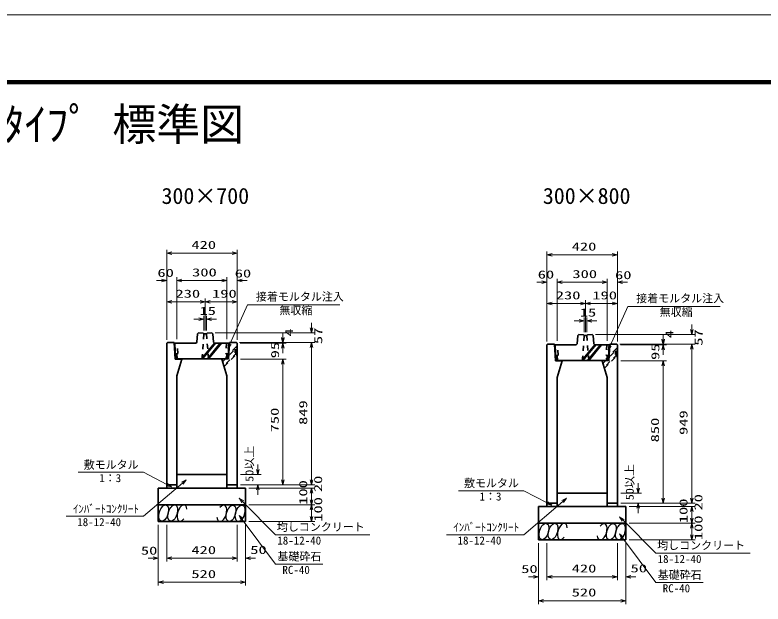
# Model space of a CAD drawing. Units: millimetres on the paper. Extents: x 0 to 842, y 1 to 595.
# Drawn here: x 457.1 to 680.4, y 418.7 to 594.5 of the extents above; entities that cross this region are included whole.
import ezdxf
from ezdxf.enums import TextEntityAlignment as Align

# ---------------------------------------------------------------- set-up
doc = ezdxf.new("R2010")
doc.units = ezdxf.units.MM
doc.linetypes.add('USER1', pattern=[3, 1.5, -1.5])
for name, color, linetype, lineweight in [('D-STR-DIM（寸法）', 7, 'Continuous', 13), ('D-STR-HTXT(均しCON-旗)', 7, 'Continuous', 13), ('D-STR-HTXT(基礎砕石-旗)', 7, 'Continuous', 13), ('D-STR-HTXT（旗上げ）', 7, 'Continuous', 13), ('D-STR-STRF(グリ)', 7, 'Continuous', 25), ('D-STR（構造物）', 1, 'Continuous', 35), ('D-TTL-LINE（区切線）', 1, 'Continuous', 35), ('D-TTL（外枠）', 2, 'Continuous', 140)]:
    doc.layers.add(name, color=color, linetype=linetype, lineweight=lineweight)
doc.layers.add('D-STR-TXT(文字)', color=7, linetype='Continuous')
doc.styles.add('ＭＳ ゴシック', font='')
doc.styles.get('ＭＳ ゴシック').set_extended_font_data('MS Gothic')

# ---------------------------------------------------------------- blocks, each defined once
blk = doc.blocks.new('_Open30@@SfigorgFlag@@4')
at = {"color": 7, "linetype": 'Continuous', "lineweight": 13}
for p, q in [((-1, 0.2679), (0, 0)), ((0, 0), (-1, -0.2679)), ((0, 0), (-1, 0))]:
    blk.add_line(p, q, dxfattribs=at)

msp = doc.modelspace()

# ---------------------------------------------------------------- linework, layer by layer
at = {"layer": 'D-STR-DIM（寸法）'}
for p, q in [((502.364, 516.213), (502.364, 524.422)), ((503.864, 523.422), (521.864, 523.422)), ((523.364, 516.213), (523.364, 524.422)), ((615.893, 515.72), (615.893, 523.928)), ((617.393, 522.928), (635.393, 522.928)), ((636.893, 515.72), (636.893, 523.928)), ((502.364, 497.51), (502.364, 516.213)), ((505.364, 497.701), (505.364, 516.213)), ((505.364, 497.701), (505.364, 516.213)), ((520.364, 497.701), (520.364, 516.213)), ((520.364, 497.701), (520.364, 516.213)), ((523.364, 497.51), (523.364, 516.213)), ((500.864, 515.213), (499.364, 515.213)), ((506.864, 515.213), (508.364, 515.213)), ((506.864, 515.213), (518.864, 515.213)), ((518.864, 515.213), (517.364, 515.213)), ((524.864, 515.213), (526.364, 515.213)), ((614.393, 514.72), (612.893, 514.72)), ((615.893, 497.017), (615.893, 515.72)), ((618.893, 497.207), (618.893, 515.72)), ((618.893, 497.207), (618.893, 515.72)), ((620.393, 514.72), (621.893, 514.72)), ((620.393, 514.72), (632.393, 514.72)), ((632.393, 514.72), (630.893, 514.72)), ((633.893, 497.207), (633.893, 515.72)), ((633.893, 497.207), (633.893, 515.72)), ((636.893, 497.017), (636.893, 515.72)), ((638.393, 514.72), (639.893, 514.72)), ((502.364, 497.51), (502.364, 509.856)), ((513.864, 500.309), (513.864, 509.856)), ((513.864, 500.309), (513.864, 509.856)), ((523.364, 497.51), (523.364, 509.856)), ((615.893, 497.017), (615.893, 509.362)), ((627.393, 499.815), (627.393, 509.362)), ((627.393, 499.815), (627.393, 509.362)), ((636.893, 497.017), (636.893, 509.362)), ((503.864, 508.856), (512.364, 508.856)), ((515.364, 508.856), (521.864, 508.856)), ((617.393, 508.362), (625.893, 508.362)), ((628.893, 508.362), (635.393, 508.362)), ((513.47, 500.309), (513.47, 504.724)), ((514.258, 500.309), (514.258, 504.724)), ((511.97, 503.724), (510.47, 503.724)), ((515.758, 503.724), (517.258, 503.724)), ((545.567, 501.091), (545.567, 502.591)), ((625.499, 503.23), (623.999, 503.23)), ((626.999, 499.815), (626.999, 504.23)), ((627.787, 499.815), (627.787, 504.23)), ((629.287, 503.23), (630.787, 503.23)), ((659.096, 500.597), (659.096, 502.097)), ((516.87, 499.591), (546.567, 499.591)), ((537.069, 498.255), (537.069, 499.755)), ((537.069, 498.063), (537.069, 499.563)), ((630.399, 499.097), (660.096, 499.097)), ((650.598, 497.762), (650.598, 499.262)), ((650.598, 497.57), (650.598, 499.07)), ((524.114, 496.755), (538.069, 496.755)), ((524.31, 496.563), (538.069, 496.563)), ((524.31, 496.563), (538.069, 496.563)), ((525.114, 496.755), (546.567, 496.755)), ((525.114, 496.755), (546.567, 496.755)), ((637.643, 496.262), (651.598, 496.262)), ((637.839, 496.07), (651.598, 496.07)), ((637.839, 496.07), (651.598, 496.07)), ((638.643, 496.262), (660.096, 496.262)), ((638.643, 496.262), (660.096, 496.262)), ((537.069, 495.063), (537.069, 493.563)), ((545.567, 455.808), (545.567, 495.255)), ((545.567, 495.255), (545.567, 493.755)), ((650.598, 494.57), (650.598, 493.07)), ((659.096, 450.315), (659.096, 494.762)), ((659.096, 494.762), (659.096, 493.262)), ((524.364, 491.808), (538.069, 491.808)), ((524.364, 491.808), (538.069, 491.808)), ((637.893, 491.315), (651.598, 491.315)), ((637.893, 491.315), (651.598, 491.315)), ((537.069, 455.808), (537.069, 490.308)), ((537.069, 490.308), (537.069, 488.808)), ((650.598, 450.315), (650.598, 489.815)), ((650.598, 489.815), (650.598, 488.315)), ((529.553, 458.808), (529.553, 460.308)), ((524.364, 457.308), (530.553, 457.308)), ((545.567, 455.808), (545.567, 457.308)), ((524.364, 454.308), (546.567, 454.308)), ((524.364, 454.308), (538.069, 454.308)), ((524.364, 454.308), (546.567, 454.308)), ((524.364, 454.308), (530.553, 454.308)), ((643.082, 453.315), (643.082, 454.815)), ((526.864, 453.308), (546.567, 453.308)), ((526.864, 453.308), (546.567, 453.308)), ((529.553, 452.808), (529.553, 451.308)), ((545.567, 449.808), (545.567, 451.808)), ((545.567, 451.808), (545.567, 450.308)), ((637.893, 451.815), (644.082, 451.815)), ((659.096, 450.315), (659.096, 451.815)), ((526.864, 448.308), (546.567, 448.308)), ((526.864, 448.308), (546.567, 448.308)), ((545.567, 444.808), (545.567, 446.808)), ((637.893, 448.815), (660.096, 448.815)), ((637.893, 448.815), (651.598, 448.815)), ((637.893, 448.815), (660.096, 448.815)), ((637.893, 448.815), (644.082, 448.815)), ((640.393, 447.815), (660.096, 447.815)), ((640.393, 447.815), (660.096, 447.815)), ((643.082, 447.315), (643.082, 445.815)), ((659.096, 444.315), (659.096, 446.315)), ((659.096, 446.315), (659.096, 444.815)), ((499.864, 442.308), (499.864, 431.341)), ((502.364, 442.308), (502.364, 431.341)), ((523.364, 442.308), (523.364, 431.341)), ((525.864, 442.308), (525.864, 431.341)), ((526.864, 443.308), (546.567, 443.308)), ((640.393, 442.815), (660.096, 442.815)), ((640.393, 442.815), (660.096, 442.815)), ((499.864, 441.308), (499.864, 424.184)), ((502.364, 441.308), (502.364, 431.341)), ((523.364, 441.308), (523.364, 431.341)), ((525.864, 441.308), (525.864, 424.184)), ((659.096, 439.315), (659.096, 441.315)), ((640.393, 437.815), (660.096, 437.815)), ((613.393, 436.815), (613.393, 425.848)), ((613.393, 435.815), (613.393, 418.69)), ((615.893, 436.815), (615.893, 425.848)), ((615.893, 435.815), (615.893, 425.848)), ((636.893, 436.815), (636.893, 425.848)), ((636.893, 435.815), (636.893, 425.848)), ((639.393, 436.815), (639.393, 425.848)), ((639.393, 435.815), (639.393, 418.69)), ((498.364, 432.341), (496.864, 432.341)), ((503.864, 432.341), (521.864, 432.341)), ((503.864, 432.341), (505.364, 432.341)), ((521.864, 432.341), (520.364, 432.341)), ((527.364, 432.341), (528.864, 432.341)), ((611.893, 426.848), (610.393, 426.848)), ((617.393, 426.848), (635.393, 426.848)), ((617.393, 426.848), (618.893, 426.848)), ((635.393, 426.848), (633.893, 426.848)), ((640.893, 426.848), (642.393, 426.848)), ((501.364, 425.184), (524.364, 425.184)), ((614.893, 419.69), (637.893, 419.69))]:
    msp.add_line(p, q, dxfattribs=at)
at = {"layer": 'D-STR-HTXT(均しCON-旗)'}
for p, q in [((475.925, 458.012), (495.406, 458.012)), ((495.406, 458.012), (502.449, 454.357)), ((495.406, 444.878), (507.063, 454.789)), ((589.454, 452.518), (608.935, 452.518)), ((608.935, 452.518), (615.978, 448.863)), ((534.804, 439.361), (525.081, 449.178)), ((608.935, 439.384), (620.592, 449.295)), ((472.371, 444.878), (495.406, 444.878)), ((648.333, 433.867), (638.61, 443.684)), ((563.012, 439.361), (534.804, 439.361)), ((585.9, 439.384), (608.935, 439.384)), ((676.541, 433.867), (648.333, 433.867))]:
    msp.add_line(p, q, dxfattribs=at)
at = {"layer": 'D-STR-HTXT(基礎砕石-旗)'}
for p, q in [((534.882, 430.611), (524.878, 443.937)), ((648.411, 425.118), (638.407, 438.444)), ((548.986, 430.611), (534.882, 430.611)), ((662.515, 425.118), (648.411, 425.118))]:
    msp.add_line(p, q, dxfattribs=at)
at = {"layer": 'D-STR-HTXT（旗上げ）'}
for p, q in [((526.464, 507.999), (521.197, 496.282)), ((554.085, 507.999), (526.464, 507.999)), ((639.993, 507.505), (634.726, 495.788)), ((667.614, 507.505), (639.993, 507.505))]:
    msp.add_line(p, q, dxfattribs=at)
at = {"layer": 'D-STR-STRF(グリ)'}
for centre, major_axis in [((501.459, 445.832), (0.79, 2.421)), ((504.18, 445.832), (0.79, 2.421)), ((521.568, 445.751), (-0.771, -2.427)), ((524.29, 445.772), (-0.771, -2.427)), ((614.988, 440.338), (0.79, 2.421)), ((617.709, 440.338), (0.79, 2.421)), ((635.097, 440.257), (-0.771, -2.427)), ((637.818, 440.279), (-0.771, -2.427))]:
    msp.add_ellipse(centre, major_axis=major_axis, ratio=0.5139, dxfattribs=at)
for centre, major_axis in [((506.921, 445.832), (0.79, 2.421)), ((518.828, 445.729), (-0.771, -2.427)), ((620.45, 440.338), (0.79, 2.421)), ((632.357, 440.236), (-0.771, -2.427))]:
    msp.add_ellipse(centre, major_axis=major_axis, ratio=0.5139, start_param=5.3575563, end_param=10.3750652, dxfattribs=at)
at = {"layer": 'D-STR（構造物）'}
for p, q in [((511.599, 499.346), (511.391, 496.849)), ((511.87, 499.591), (511.599, 499.346)), ((513.239, 499.563), (511.87, 499.591)), ((513.47, 499.309), (513.239, 499.563)), ((514.258, 499.309), (513.47, 499.309)), ((514.489, 499.563), (514.258, 499.309)), ((515.87, 499.591), (514.489, 499.563)), ((516.14, 499.347), (515.87, 499.591)), ((516.349, 496.849), (516.14, 499.347)), ((625.128, 498.853), (624.92, 496.355)), ((625.399, 499.097), (625.128, 498.853)), ((626.768, 499.069), (625.399, 499.097)), ((626.999, 498.815), (626.768, 499.069)), ((627.787, 498.815), (626.999, 498.815)), ((628.018, 499.069), (627.787, 498.815)), ((629.399, 499.097), (628.018, 499.069)), ((629.669, 498.853), (629.399, 499.097)), ((629.877, 496.356), (629.669, 498.853)), ((502.364, 496.51), (502.614, 496.755)), ((502.364, 454.308), (502.364, 496.51)), ((502.614, 496.755), (504.614, 496.715)), ((504.614, 496.715), (504.864, 491.808)), ((504.778, 496.446), (504.92, 496.596)), ((504.778, 496.446), (505.02, 491.846)), ((511.12, 496.596), (504.92, 496.596)), ((511.39, 496.845), (511.12, 496.596)), ((516.62, 496.596), (512.764, 491.846)), ((516.942, 496.596), (513.086, 491.846)), ((518.358, 496.596), (514.503, 491.846)), ((518.68, 496.596), (514.825, 491.846)), ((516.349, 496.845), (516.62, 496.596)), ((516.62, 496.596), (520.82, 496.596)), ((520.962, 496.446), (520.72, 491.846)), ((520.962, 496.446), (520.82, 496.596)), ((521.114, 496.715), (520.864, 491.808)), ((523.114, 496.755), (521.114, 496.715)), ((523.364, 496.51), (523.114, 496.755)), ((523.364, 454.308), (523.364, 496.51)), ((615.893, 496.017), (616.143, 496.262)), ((615.893, 448.815), (615.893, 496.017)), ((616.143, 496.262), (618.143, 496.222)), ((618.143, 496.222), (618.393, 491.315)), ((618.306, 495.952), (618.449, 496.102)), ((618.306, 495.952), (618.549, 491.352)), ((624.649, 496.102), (618.449, 496.102)), ((624.919, 496.351), (624.649, 496.102)), ((630.149, 496.102), (626.293, 491.352)), ((630.471, 496.102), (626.615, 491.352)), ((631.887, 496.102), (628.032, 491.352)), ((632.209, 496.102), (628.354, 491.352)), ((629.878, 496.351), (630.149, 496.102)), ((630.149, 496.102), (634.349, 496.102)), ((634.491, 495.952), (634.249, 491.352)), ((634.491, 495.952), (634.349, 496.102)), ((634.643, 496.222), (634.393, 491.315)), ((636.643, 496.262), (634.643, 496.222)), ((636.893, 496.017), (636.643, 496.262)), ((636.893, 448.815), (636.893, 496.017)), ((504.864, 491.808), (506.864, 491.808)), ((505.02, 491.846), (520.72, 491.846)), ((506.864, 491.808), (505.364, 486.808)), ((518.864, 491.808), (520.364, 486.808)), ((618.393, 491.315), (620.393, 491.315)), ((618.549, 491.352), (634.249, 491.352)), ((620.393, 491.315), (618.893, 486.315)), ((632.393, 491.315), (633.893, 486.315)), ((505.364, 486.808), (505.364, 454.308)), ((520.364, 486.808), (520.364, 454.308)), ((618.893, 486.315), (618.893, 448.815)), ((633.893, 486.315), (633.893, 448.815)), ((505.364, 457.308), (520.364, 457.308)), ((505.364, 454.308), (502.364, 454.308)), ((502.364, 454.308), (502.364, 453.308)), ((505.364, 454.308), (505.364, 453.308)), ((520.364, 454.308), (523.364, 454.308)), ((520.364, 454.308), (520.364, 453.308)), ((523.364, 454.308), (523.364, 453.308)), ((499.864, 453.308), (525.864, 453.308)), ((499.864, 453.308), (499.864, 443.308)), ((525.864, 453.308), (525.864, 443.308)), ((618.893, 451.815), (633.893, 451.815)), ((499.864, 448.308), (525.864, 448.308)), ((613.393, 447.815), (639.393, 447.815)), ((613.393, 447.815), (613.393, 437.815)), ((618.893, 448.815), (615.893, 448.815)), ((615.893, 448.815), (615.893, 447.815)), ((618.893, 448.815), (618.893, 447.815)), ((633.893, 448.815), (636.893, 448.815)), ((633.893, 448.815), (633.893, 447.815)), ((636.893, 448.815), (636.893, 447.815)), ((639.393, 447.815), (639.393, 437.815)), ((499.864, 443.308), (525.864, 443.308)), ((613.393, 442.815), (639.393, 442.815)), ((613.393, 437.815), (639.393, 437.815))]:
    msp.add_line(p, q, dxfattribs=at)
at = {"layer": 'D-STR（構造物）', "linetype": 'USER1'}
for p, q in [((512.902, 491.805), (513.47, 499.309)), ((514.258, 499.309), (514.823, 491.846)), ((626.431, 491.311), (626.999, 498.815)), ((627.787, 498.815), (628.352, 491.352)), ((505.695, 493.457), (505.548, 496.596)), ((520.219, 496.596), (520.054, 493.46)), ((619.224, 492.963), (619.077, 496.102)), ((633.748, 496.102), (633.583, 492.967)), ((523.114, 495.416), (519.012, 491.314)), ((519.093, 491.045), (523.289, 495.241)), ((523.289, 493.656), (519.459, 489.825)), ((522.789, 493.656), (522.789, 494.741)), ((522.789, 493.656), (523.289, 493.656)), ((523.289, 495.241), (523.041, 495.489)), ((523.289, 493.311), (523.289, 495.241)), ((636.643, 494.923), (632.541, 490.821)), ((632.622, 490.552), (636.818, 494.748)), ((636.318, 493.163), (636.318, 494.248)), ((636.818, 494.748), (636.57, 494.996)), ((636.818, 492.818), (636.818, 494.748)), ((505.4, 493.343), (504.934, 493.474)), ((505.4, 493.343), (505.695, 493.457)), ((505.47, 491.846), (505.4, 493.343)), ((519.533, 489.58), (523.289, 493.336)), ((520.054, 493.46), (520.348, 493.345)), ((520.348, 493.345), (520.269, 491.846)), ((520.348, 493.345), (520.805, 493.471)), ((523.041, 493.064), (523.289, 493.311)), ((618.929, 492.849), (618.463, 492.98)), ((618.929, 492.849), (619.224, 492.963)), ((618.999, 491.352), (618.929, 492.849)), ((636.818, 493.163), (632.988, 489.332)), ((633.062, 489.087), (636.818, 492.843)), ((633.583, 492.967), (633.877, 492.851)), ((633.877, 492.851), (633.798, 491.352)), ((633.877, 492.851), (634.334, 492.977)), ((636.318, 493.163), (636.818, 493.163)), ((636.57, 492.571), (636.818, 492.818))]:
    msp.add_line(p, q, dxfattribs=at)
at = {"layer": 'D-TTL-LINE（区切線）', "color": 7, "lineweight": 18}
msp.add_line((841.5, 594.51), (0.5, 594.51), dxfattribs=at)
at = {"layer": 'D-TTL（外枠）'}
msp.add_line((821.4, 574.41), (20.6, 574.41), dxfattribs=at)

# ---------------------------------------------------------------- block references
at = {"layer": 'D-STR-DIM（寸法）', "xscale": 1.5, "yscale": 1.5}
for p, rotation in [((502.364, 523.422), 180), ((615.893, 522.928), 180), ((505.364, 515.213), 180), ((505.364, 515.213), 180), ((523.364, 515.213), 180), ((618.893, 514.72), 180), ((618.893, 514.72), 180), ((636.893, 514.72), 180), ((502.364, 508.856), 180), ((513.864, 508.856), 180), ((615.893, 508.362), 180), ((627.393, 508.362), 180), ((514.258, 503.724), 180), ((627.787, 503.23), 180), ((545.567, 499.591), 270), ((659.096, 499.097), 270), ((537.069, 496.755), 270), ((537.069, 496.563), 270), ((537.069, 496.563), 90), ((545.567, 496.755), 90), ((545.567, 496.755), 90), ((650.598, 496.262), 270), ((650.598, 496.07), 270), ((650.598, 496.07), 90), ((659.096, 496.262), 90), ((659.096, 496.262), 90), ((537.069, 491.808), 90), ((537.069, 491.808), 90), ((650.598, 491.315), 90), ((650.598, 491.315), 90), ((529.553, 457.308), 270), ((537.069, 454.308), 270), ((545.567, 454.308), 270), ((545.567, 454.308), 270), ((529.553, 454.308), 90), ((545.567, 453.308), 90), ((545.567, 453.308), 90), ((643.082, 451.815), 270), ((545.567, 448.308), 270), ((650.598, 448.815), 270), ((659.096, 448.815), 270), ((659.096, 448.815), 270), ((545.567, 448.308), 90), ((643.082, 448.815), 90), ((659.096, 447.815), 90), ((659.096, 447.815), 90), ((545.567, 443.308), 270), ((659.096, 442.815), 270), ((659.096, 442.815), 90), ((659.096, 437.815), 270), ((502.364, 432.341), 180), ((502.364, 432.341), 180), ((525.864, 432.341), 180), ((615.893, 426.848), 180), ((615.893, 426.848), 180), ((639.393, 426.848), 180), ((499.864, 425.184), 180), ((613.393, 419.69), 180)]:
    msp.add_blockref('_Open30@@SfigorgFlag@@4', p, dxfattribs=dict(at, rotation=rotation))
for p in [(523.364, 523.422), (636.893, 522.928), (502.364, 515.213), (520.364, 515.213), (520.364, 515.213), (615.893, 514.72), (633.893, 514.72), (633.893, 514.72), (513.864, 508.856), (523.364, 508.856), (627.393, 508.362), (636.893, 508.362), (513.47, 503.724), (626.999, 503.23), (499.864, 432.341), (523.364, 432.341), (523.364, 432.341), (613.393, 426.848), (636.893, 426.848), (636.893, 426.848), (525.864, 425.184), (639.393, 419.69)]:
    msp.add_blockref('_Open30@@SfigorgFlag@@4', p, dxfattribs=at)
at = {"layer": 'D-STR-HTXT(均しCON-旗)', "xscale": 1.5, "yscale": 1.5}
for p, rotation in [((508.205, 455.76), 40.37163), ((503.78, 453.666), 332.57325), ((524.026, 450.243), 134.72505), ((617.309, 448.172), 332.57325), ((621.734, 450.267), 40.37163), ((637.555, 444.75), 134.72505)]:
    msp.add_blockref('_Open30@@SfigorgFlag@@4', p, dxfattribs=dict(at, rotation=rotation))
at = {"layer": 'D-STR-HTXT(基礎砕石-旗)', "xscale": 1.5, "yscale": 1.5, "rotation": 126.89552}
for p in [(523.978, 445.137), (637.507, 439.643)]:
    msp.add_blockref('_Open30@@SfigorgFlag@@4', p, dxfattribs=at)
at = {"layer": 'D-STR-HTXT（旗上げ）', "xscale": 1.5, "yscale": 1.5, "rotation": 245.79582}
for p in [(520.582, 494.914), (634.111, 494.42)]:
    msp.add_blockref('_Open30@@SfigorgFlag@@4', p, dxfattribs=at)

# ---------------------------------------------------------------- texts
at = {"layer": 'D-STR-DIM（寸法）', "style": 'ＭＳ ゴシック', "width": 1.5}
for s, p in [('420', (509.739, 523.959)), ('420', (623.268, 523.465)), ('60', (499.6, 515.607)), ('300', (509.947, 515.751)), ('60', (522.684, 515.437)), ('60', (613.129, 515.113)), ('300', (623.476, 515.257)), ('60', (636.213, 514.943)), ('230', (504.989, 509.393)), ('190', (515.906, 509.393)), ('230', (618.518, 508.9)), ('190', (629.435, 508.9)), ('15', (512.151, 504.261)), ('15', (625.68, 503.767)), ('50', (494.666, 432.708)), ('420', (509.739, 432.879)), ('50', (527.316, 432.916)), ('520', (509.739, 425.721)), ('50', (608.195, 427.215)), ('420', (623.268, 427.385)), ('50', (640.845, 427.422)), ('520', (623.268, 420.228))]:
    msp.add_text(s, height=2.405, dxfattribs=at).set_placement(p, align=Align.BOTTOM_LEFT)
at = {"layer": 'D-STR-DIM（寸法）', "style": 'ＭＳ ゴシック'}
for s, width, p in [('4', 1.5, (540.833, 498.505)), ('57', 1.5, (549.507, 496.28)), ('4', 1.5, (654.361, 498.011)), ('57', 1.5, (663.036, 495.786)), ('95', 1.5, (536.625, 492.028)), ('95', 1.5, (650.154, 491.534)), ('849', 1.5, (545.029, 472.152)), ('750', 1.5, (536.531, 469.933)), ('949', 1.5, (658.558, 469.159)), ('850', 1.5, (650.06, 466.94)), ('50以上', 1.1, (528.971, 455.172)), ('50以上', 1.1, (642.5, 449.678)), ('20', 1.5, (549.481, 452.09)), ('100', 1.5, (545.029, 448.308)), ('20', 1.5, (663.01, 446.596)), ('100', 1.5, (549.502, 443.253)), ('100', 1.5, (658.558, 442.815)), ('100', 1.5, (663.031, 437.76))]:
    msp.add_text(s, height=2.405, rotation=90, dxfattribs=dict(at, width=width)).set_placement(p, align=Align.BOTTOM_LEFT)
at = {"layer": 'D-STR-HTXT(均しCON-旗)', "style": 'ＭＳ ゴシック'}
for s, p in [('敷モルタル', (477.575, 458.334)), ('1：3', (482.221, 454.361)), ('敷モルタル', (591.104, 452.84)), ('1：3', (595.75, 448.867)), ('ｲﾝﾊﾞｰﾄｺﾝｸﾘｰﾄ', (474.374, 445.161)), ('18-12-40', (475.654, 441.227)), ('均しコンクリート', (535.251, 439.771)), ('ｲﾝﾊﾞｰﾄｺﾝｸﾘｰﾄ', (587.903, 439.668)), ('18-12-40', (535.385, 435.71)), ('18-12-40', (589.183, 435.733)), ('均しコンクリート', (648.78, 434.278)), ('18-12-40', (648.914, 430.216))]:
    msp.add_text(s, height=2.405, dxfattribs=at).set_placement(p, align=Align.BOTTOM_LEFT)
at = {"layer": 'D-STR-HTXT(基礎砕石-旗)', "style": 'ＭＳ ゴシック'}
for s, p in [('基礎砕石', (535.418, 430.946)), ('RC-40', (536.905, 426.961)), ('基礎砕石', (648.947, 425.452)), ('RC-40', (650.434, 421.467))]:
    msp.add_text(s, height=2.405, dxfattribs=at).set_placement(p, align=Align.BOTTOM_LEFT)
at = {"layer": 'D-STR-HTXT（旗上げ）', "style": 'ＭＳ ゴシック'}
for s, p in [('接着モルタル注入', (529.002, 508.503)), ('接着モルタル注入', (642.531, 508.009)), ('無収縮', (536.006, 504.425)), ('無収縮', (649.535, 503.932))]:
    msp.add_text(s, height=2.405, dxfattribs=at).set_placement(p, align=Align.BOTTOM_LEFT)
at = {"layer": 'D-STR-TXT(文字)', "style": 'ＭＳ ゴシック'}
for s, height, p in [('自転車に優しい側溝 可変ﾀｲﾌﾟ 標準図', 9.619, (302.483, 554.187)), ('300×700', 4.809, (500.808, 536.662)), ('300×800', 4.809, (614.649, 536.662))]:
    msp.add_text(s, height=height, dxfattribs=at).set_placement(p, align=Align.BOTTOM_LEFT)

doc.saveas('drawing.dxf')
